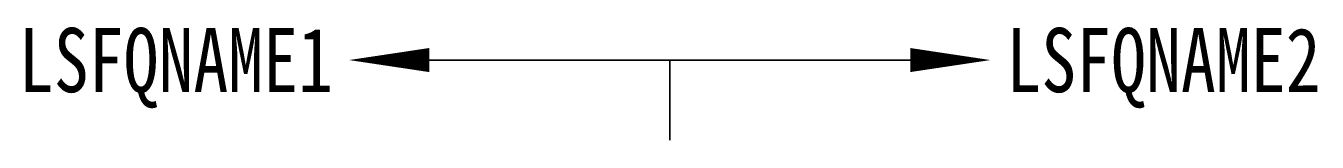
# Model space of a CAD drawing. Header units: inches. Extents: x -40.2 to 40.4, y -0.1 to 7.1.
import ezdxf
from ezdxf.enums import TextEntityAlignment as Align

# ---------------------------------------------------------------- set-up
doc = ezdxf.new("R2010")
doc.units = ezdxf.units.IN
doc.header["$MEASUREMENT"] = 0
doc.layers.add('共用', color=7, linetype='Continuous')
doc.styles.add('HZ', font='', dxfattribs={"width": 0.8})
doc.styles.get('HZ').set_extended_font_data('SimSun')

msp = doc.modelspace()

# ---------------------------------------------------------------- linework, layer by layer
at = {"color": 7, "const_width": 0.1}
for points in [[(15, 5), (-15, 5)], [(0, 5), (0, 0)]]:
    msp.add_lwpolyline(points, dxfattribs=at)
at = {"layer": '共用', "color": 7}
for points in [[(-15, 5, 1.5, 0, 0), (-20, 5, 0, 0, 0)], [(15, 5, 1.5, 0, 0), (20, 5, 0, 0, 0)]]:
    msp.add_lwpolyline(points, format="xyseb", dxfattribs=at)

# ---------------------------------------------------------------- texts
at = {"style": 'HZ', "width": 0.8}
msp.add_attdef('LSFQNAME1', text='XXX集中分区', height=4, dxfattribs=at).set_placement((-21, 5), align=Align.MIDDLE_RIGHT)
msp.add_attdef('LSFQNAME2', text='XXX集中分区', height=4, dxfattribs=at).set_placement((21, 5), align=Align.MIDDLE_LEFT)

doc.saveas('drawing.dxf')
